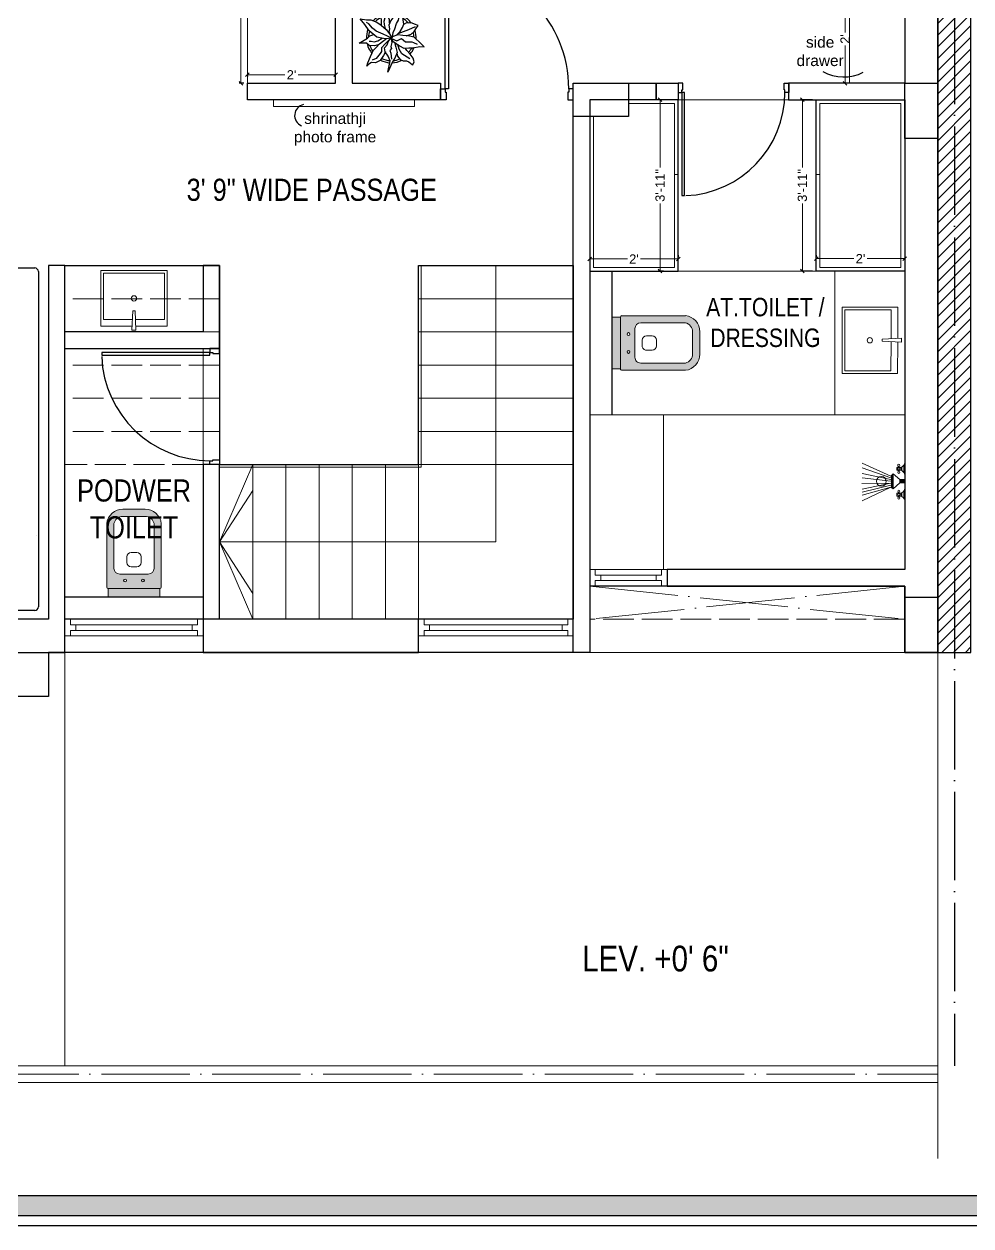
# Model space of a CAD drawing. Header units: millimetres. Extents: x 56222 to 3066687, y -650199 to -121287.
# Drawn here: x 154655.4 to 154912.5, y -179286.2 to -178960 of the extents above; entities that cross this region are included whole.
import ezdxf

# ---------------------------------------------------------------- set-up
doc = ezdxf.new("R2010")
doc.units = ezdxf.units.MM
doc.header["$MEASUREMENT"] = 0
doc.header["$PDMODE"] = 35
doc.linetypes.add('ACAD_ISO02W100', pattern=[15, 12, -3])
doc.linetypes.add('ACAD_ISO04W100', pattern=[30, 24, -3, 0, -3])
doc.layers.get('Defpoints').update_dxf_attribs({"color": 220})
for name, color, linetype in [('AR DOOR', 40, 'Continuous'), ('AR ELE-5', 134, 'Continuous'), ('GROUND FLOOR  ( Text )', 251, 'Continuous')]:
    doc.layers.add(name, color=color, linetype=linetype)
for name, color, linetype, lineweight in [('COLUMN', 1, 'Continuous', 30), ('dim05', 1, 'Continuous', 13), ('FUR', 250, 'Continuous', 0), ('FURNITURE', 32, 'Continuous', 9), ('GROUND FLOOR', 7, 'Continuous', 9), ('GROUND FLOOR  ( HATCH )', 251, 'Continuous', 9), ('GROUND FLOOR  ( PLINE )', 251, 'Continuous', 30), ('GROUND FLOOR ( DW_RAIL )', 7, 'Continuous', 9), ('GROUND FLOOR ( STAIR )', 251, 'Continuous', 9), ('Labelling', 1, 'Continuous', 25), ('NAME PLATE', 7, 'Continuous', 25), ('UTILITY', 48, 'Continuous', 9), ('wall', 7, 'Continuous', 30), ('X_PLOT', 1, 'Continuous', 9)]:
    doc.layers.add(name, color=color, linetype=linetype, lineweight=lineweight)
doc.layers.add('XX~SLAB ( PLINE )', color=251, linetype='Continuous', plot=False)
doc.styles.add('Arial', font='arial.ttf')
doc.styles.add("Cn_BT_0'-0", font='swissc.ttf')
doc.styles.get("Standard").update_dxf_attribs({"font": 'arial.ttf', "height": 6})
doc.styles.add('style4', font='ARIALN.TTF')
doc.dimstyles.new('ISO-25', dxfattribs={"dimtxt": 2.5, "dimasz": 1, "dimexe": 0.5, "dimexo": 1, "dimtad": 0, "dimdec": 1, "dimlunit": 4, "dimtxsty": 'Standard', "dimblk": 'OBLIQUE', "dimcen": 2.5, "dimclrd": 1, "dimclre": 1, "dimclrt": 5, "dimadec": 0, "dimazin": 0, "dimtfac": 1, "dimtdec": 1, "dimtmove": 0, "dimatfit": 3, "dimfxl": 1, "dimlwd": -1, "dimarcsym": 0})

# ---------------------------------------------------------------- blocks, each defined once
blk = doc.blocks.new('LAYOUT FILE')
at = {"layer": 'NAME PLATE', "true_color": 0xd39e00}
h = blk.add_hatch(color=42, dxfattribs=at)
h.paths.add_polyline_path([(3346889.83, -513806.18), (3346889.83, -514260.7), (3347535.56, -514260.7), (3347535.56, -513806.18)])
h.paths.add_polyline_path([(3346894.36, -513810.71), (3347531.03, -513810.71), (3347531.03, -514256.17), (3346894.36, -514256.17)], flags=16)
at = {"layer": 'NAME PLATE', "color": 42, "true_color": 0xd39e00}
for points in [[(3346887.56, -513803.91), (3347537.83, -513803.91), (3347537.83, -514262.96), (3346887.56, -514262.96)], [(3346889.83, -513806.18), (3347535.56, -513806.18), (3347535.56, -514260.7), (3346889.83, -514260.7)], [(3346894.36, -513810.71), (3347531.03, -513810.71), (3347531.03, -514256.17), (3346894.36, -514256.17)]]:
    blk.add_lwpolyline(points, close=True, dxfattribs=at)
blk = doc.blocks.new('A$C3EC62B37')
at = {"layer": 'FURNITURE', "lineweight": 30, "ltscale": 0.25, "true_color": 0xffffff}
h = blk.add_hatch(color=7, dxfattribs=at)
h.dxf.hatch_style = 1
h.paths.add_polyline_path([(-12.22, 0), (-12.22, 2.35), (-26.26, 2.35), (-26.26, 0)])
h.paths.add_polyline_path([(-26.26, 2.35), (-12.22, 2.35, 0.414214), (-11.83, 2.74), (-11.83, 19.96, 0.388639), (-16.24, 23.87), (-22.38, 23.87, 0.379499), (-26.65, 19.96), (-26.65, 2.74, 0.414214)])
h.paths.add_polyline_path([(-15.35, 6.26), (-23.13, 6.26, -0.414214), (-24.7, 7.83), (-24.7, 19.96, -0.349567), (-22.37, 21.91), (-16.24, 21.91, -0.364948), (-13.78, 19.96), (-13.78, 7.83, -0.414214)], flags=16)
h.paths.add_polyline_path([(-18.46, 8.22), (-20.02, 8.22, -0.414214), (-21.2, 9.39), (-21.2, 10.96, -0.414214), (-20.02, 12.13), (-18.46, 12.13, -0.414214), (-17.28, 10.96), (-17.28, 9.39, -0.414214)], flags=0)
h.paths.add_polyline_path([(-22.06, 4.53, -1), (-21.27, 4.53, -1)], flags=16)
at = {"layer": 'FURNITURE', "color": 0, "linetype": 'ByBlock', "lineweight": -2}
for p, q in [((-22.24, 23.87), (-16.24, 23.87)), ((-26.65, 2.74), (-26.65, 19.96)), ((-24.7, 7.83), (-24.7, 19.96)), ((-22.24, 21.91), (-16.24, 21.91)), ((-13.78, 7.83), (-13.78, 19.96)), ((-11.83, 2.74), (-11.83, 19.96)), ((-21.2, 9.39), (-21.2, 10.96)), ((-20.02, 12.13), (-18.46, 12.13)), ((-17.28, 9.39), (-17.28, 10.96)), ((-20.02, 8.22), (-18.46, 8.22)), ((-23.13, 6.26), (-15.35, 6.26)), ((-26.26, 2.35), (-12.22, 2.35)), ((-26.26, 2.35), (-26.26, 0)), ((-26.26, 0), (-12.22, 0)), ((-26.26, 0), (-12.22, 0)), ((-12.22, 2.35), (-12.22, 0))]:
    blk.add_line(p, q, dxfattribs=at)
for centre in [(-21.66, 4.53), (-16.81, 4.53)]:
    blk.add_circle(centre, 0.391, dxfattribs=at)
for centre, radius, start, end in [((-22.31, 19.5), 4.37, 89.0873, 174.0395), ((-16.17, 19.5), 4.37, 5.9605, 90.9127), ((-22.31, 19.48), 2.44, 88.437, 168.6348), ((-16.17, 19.48), 2.44, 11.3652, 91.563), ((-20.02, 10.96), 1.17, 90, 180), ((-18.46, 10.96), 1.17, 0, 90), ((-23.13, 7.83), 1.57, 180, 270), ((-20.02, 9.39), 1.17, 180, 270), ((-18.46, 9.39), 1.17, 270, 0), ((-15.35, 7.83), 1.57, 270, 0), ((-26.26, 2.74), 0.391, 180, 270), ((-12.22, 2.74), 0.391, 270, 0)]:
    blk.add_arc(centre, radius, start, end, dxfattribs=at)
blk = doc.blocks.new('A$C07311617')
at = {"layer": 'UTILITY'}
h = blk.add_hatch(color=7, dxfattribs=at)
h.paths.add_polyline_path([(-3.13, 2.02), (-3.13, 0), (-3.74, 0), (-3.74, 0.46), (-3.74, 1.42)])
h.paths.add_polyline_path([(-3.13, 0), (-3.13, -0.46), (-3.13, -2.02), (-3.74, -1.59), (-3.74, -0.46), (-3.74, 0)])
h = blk.add_hatch(color=7, dxfattribs=at)
h.paths.add_polyline_path([(0, 0.46), (0, 0), (-1.35, 0), (-1.35, 0.46)])
h.paths.add_polyline_path([(0, 0), (0, -0.46), (-1.35, -0.46), (-1.35, 0)])
at = {"layer": 'UTILITY', "color": 7}
for p, q in [((-3.74, 1.42), (-11.52, 4.9)), ((-3.74, 0.94), (-11.52, 3.66)), ((-1.74, 3.79), (-1.74, 4.05)), ((-1.47, 3.79), (-1.47, 4.05)), ((-0.8, 3.9), (-0.8, 2.88)), ((-0.27, 2.44), (-0.27, 4.33)), ((-3.74, 0.46), (-11.52, 2.15)), ((-3.74, 0), (-11.52, 0.93)), ((-3.13, 2.02), (-3.74, 1.42)), ((-3.13, -0.46), (-3.13, 2.02)), ((-1.35, 0.46), (-3.13, 2.02)), ((-3.13, 0.46), (-3.13, 1.42)), ((-1.74, 2.99), (-1.74, 2.72)), ((-1.47, 2.99), (-1.47, 2.72)), ((-1.35, -0.46), (-1.35, 0.46)), ((-1.35, 0.46), (0, 0.46)), ((0, -0.46), (0, 0.46)), ((-3.74, -0.46), (-11.62, -0.61)), ((-3.74, -0.46), (-11.57, -2.09)), ((-3.74, -1.03), (-11.52, -2.96)), ((-3.74, -1.59), (-11.52, -5.3)), ((-3.74, -1.59), (-11.52, -3.73)), ((-3.74, -1.59), (-3.13, -2.02)), ((-3.13, -0.46), (-3.13, -2.02)), ((-1.35, -0.46), (-3.13, -2.02)), ((-1.74, -3.22), (-1.74, -2.95)), ((-1.47, -3.22), (-1.47, -2.95)), ((-1.35, -0.46), (0, -0.46)), ((-0.8, -4.13), (-0.8, -3.11)), ((-0.27, -2.68), (-0.27, -4.56)), ((-1.74, -4.02), (-1.74, -4.29)), ((-1.47, -4.02), (-1.47, -4.29))]:
    blk.add_line(p, q, dxfattribs=at)
for points in [[(-1.07, 2.99), (-2.14, 2.99), (-2.14, 3.79), (-1.07, 3.79)], [(-1.07, -3.22), (-2.14, -3.22), (-2.14, -4.02), (-1.07, -4.02)]]:
    blk.add_lwpolyline(points, close=True, dxfattribs=at)
for points in [[(-1.35, 0.46), (-3.13, 2.02)], [(-3.13, -2.02), (-1.35, -0.46)]]:
    blk.add_lwpolyline(points, dxfattribs=at)
for centre, radius in [((-1.6, 4.32), 0.298), ((-1.6, 3.39), 0.298), ((-6.31, 0), 1.33), ((-1.6, 2.45), 0.298), ((-1.6, -2.69), 0.298), ((-1.6, -3.62), 0.298), ((-1.6, -4.55), 0.298)]:
    blk.add_circle(centre, radius, dxfattribs=at)
for centre, start, end in [((-1.47, 5.26), 285.2551, 344.7449), ((-1.47, 1.52), 15.2551, 74.7449), ((-1.47, -1.75), 285.2551, 344.7449), ((-1.47, -5.49), 15.2551, 74.7449)]:
    blk.add_arc(centre, 1.52, start, end, dxfattribs=at)
blk = doc.blocks.new('*U257')
for points in [[(0, 0), (0, 1120), (30, 1120), (30, 0)], [(-40, 0), (0, 0), (0, -30), (10, -30), (10, -100), (-40, -100)], [(1160, 0), (1120, 0), (1120, -30), (1110, -30), (1110, -100), (1160, -100)]]:
    blk.add_lwpolyline(points, close=True)
at = {"layer": 'AR ELE-5', "linetype": 'ByBlock', "ltscale": 15}
blk.add_arc((-2, -1), 1122, 0.0347, 87.627, dxfattribs=at)
blk = doc.blocks.new('*U262')
for points in [[(-40, 0), (0, 0), (0, 30), (10, 30), (10, 100), (-40, 100)], [(0, 0), (0, -1120), (30, -1120), (30, 0)], [(1160, 0), (1120, 0), (1120, 30), (1110, 30), (1110, 100), (1160, 100)]]:
    blk.add_lwpolyline(points, close=True)
at = {"layer": 'AR ELE-5', "linetype": 'ByBlock', "ltscale": 15}
blk.add_arc((-2, 1), 1122, 272.373, 359.9653, dxfattribs=at)
blk = doc.blocks.new('_Oblique')
at = {"layer": 'wall', "color": 0, "lineweight": -2}
blk.add_line((-0.5, -0.5), (0.5, 0.5), dxfattribs=at)
blk = doc.blocks.new('*D273')
at = {"layer": 'Defpoints', "color": 0, "transparency": 16777216}
for p in [(154879.5, -178952.03), (154878.32, -178976.03), (154879.5, -178976.03)]:
    blk.add_point(p, dxfattribs=at)
at = {"layer": 'dim05', "color": 1, "linetype": 'Continuous', "lineweight": -2, "transparency": 16777216}
for p, q in [((154878.5, -178952.03), (154877.82, -178952.03)), ((154878.5, -178976.03), (154877.82, -178976.03))]:
    blk.add_line(p, q, dxfattribs=at)
at = {"layer": 'dim05', "color": 1, "linetype": 'Continuous', "transparency": 16777216}
for p, q in [((154878.32, -178952.03), (154878.32, -178962.23)), ((154878.32, -178976.03), (154878.32, -178965.83))]:
    blk.add_line(p, q, dxfattribs=at)
at = {"layer": 'dim05', "color": 1, "transparency": 16777216}
for p, rotation in [((154878.32, -178952.03), 90), ((154878.32, -178976.03), 270)]:
    blk.add_blockref('_Oblique', p, dxfattribs=dict(at, rotation=rotation))
at = {"layer": 'dim05', "color": 5, "lineweight": 25, "transparency": 16777216, "insert": (154878.32, -178964.03), "char_height": 2.5, "attachment_point": 5, "rotation": 90, "style": 'Arial'}
blk.add_mtext("2'", dxfattribs=at)
blk = doc.blocks.new('*U255')
for points in [[(0, 0), (0, 1120), (-30, 1120), (-30, 0)], [(40, 0), (0, 0), (0, -30), (-10, -30), (-10, -100), (40, -100)], [(-1160, 0), (-1120, 0), (-1120, -30), (-1110, -30), (-1110, -100), (-1160, -100)]]:
    blk.add_lwpolyline(points, close=True)
at = {"layer": 'AR ELE-5', "linetype": 'ByBlock', "ltscale": 15}
blk.add_arc((2, -1), 1122, 92.373, 179.9653, dxfattribs=at)
blk = doc.blocks.new('*D279')
at = {"layer": 'Defpoints', "color": 0, "transparency": 16777216}
for p in [(154714.28, -178871.03), (154716.03, -178871.03), (154716.03, -178976.03)]:
    blk.add_point(p, dxfattribs=at)
at = {"layer": 'dim05', "color": 1, "linetype": 'Continuous', "lineweight": -2, "transparency": 16777216}
for p, q in [((154715.03, -178871.03), (154713.78, -178871.03)), ((154715.03, -178976.03), (154713.78, -178976.03))]:
    blk.add_line(p, q, dxfattribs=at)
at = {"layer": 'dim05', "color": 1, "linetype": 'Continuous', "transparency": 16777216}
for p, q in [((154714.28, -178871.03), (154714.28, -178919.58)), ((154714.28, -178976.03), (154714.28, -178927.48))]:
    blk.add_line(p, q, dxfattribs=at)
at = {"layer": 'dim05', "color": 1, "transparency": 16777216}
for p, rotation in [((154714.28, -178871.03), 90), ((154714.28, -178976.03), 270)]:
    blk.add_blockref('_Oblique', p, dxfattribs=dict(at, rotation=rotation))
at = {"layer": 'dim05', "color": 5, "lineweight": 25, "transparency": 16777216, "insert": (154714.28, -178923.53), "char_height": 2.5, "attachment_point": 5, "rotation": 90, "style": 'Arial'}
blk.add_mtext('8\'-9"', dxfattribs=at)
blk = doc.blocks.new('*D284')
at = {"layer": 'Defpoints', "color": 0, "transparency": 16777216}
for p in [(154716.03, -178973.03), (154740, -178973.65), (154740, -178973.74)]:
    blk.add_point(p, dxfattribs=at)
at = {"layer": 'dim05', "color": 1, "linetype": 'Continuous', "transparency": 16777216}
for p, q in [((154716.03, -178973.74), (154726.22, -178973.74)), ((154740, -178973.74), (154729.81, -178973.74))]:
    blk.add_line(p, q, dxfattribs=at)
at = {"layer": 'dim05', "color": 1, "linetype": 'Continuous', "lineweight": -2, "transparency": 16777216}
for p, q in [((154716.03, -178974.03), (154716.03, -178974.24)), ((154740, -178974.65), (154740, -178974.24))]:
    blk.add_line(p, q, dxfattribs=at)
at = {"layer": 'dim05', "color": 1, "transparency": 16777216, "rotation": 180}
blk.add_blockref('_Oblique', (154716.03, -178973.74), dxfattribs=at)
at = {"layer": 'dim05', "color": 1, "transparency": 16777216}
blk.add_blockref('_Oblique', (154740, -178973.74), dxfattribs=at)
at = {"layer": 'dim05', "color": 5, "lineweight": 25, "transparency": 16777216, "insert": (154728.01, -178973.74), "char_height": 2.5, "attachment_point": 5, "style": 'Arial'}
blk.add_mtext("2'", dxfattribs=at)
blk = doc.blocks.new('*D285')
at = {"layer": 'Defpoints', "color": 0, "transparency": 16777216}
for p in [(154870.5, -178980.53), (154866.73, -179027.03), (154870.5, -179027.03)]:
    blk.add_point(p, dxfattribs=at)
at = {"layer": 'dim05', "color": 1, "linetype": 'Continuous', "lineweight": -2, "transparency": 16777216}
for p, q in [((154869.5, -178980.53), (154866.23, -178980.53)), ((154869.5, -179027.03), (154866.23, -179027.03))]:
    blk.add_line(p, q, dxfattribs=at)
at = {"layer": 'dim05', "color": 1, "linetype": 'Continuous', "transparency": 16777216}
for p, q in [((154866.73, -178980.53), (154866.73, -178998.87)), ((154866.73, -179027.03), (154866.73, -179008.7))]:
    blk.add_line(p, q, dxfattribs=at)
at = {"layer": 'dim05', "color": 1, "transparency": 16777216}
for p, rotation in [((154866.73, -178980.53), 90), ((154866.73, -179027.03), 270)]:
    blk.add_blockref('_Oblique', p, dxfattribs=dict(at, rotation=rotation))
at = {"layer": 'dim05', "color": 5, "lineweight": 25, "transparency": 16777216, "insert": (154866.73, -179003.78), "char_height": 2.5, "attachment_point": 5, "rotation": 90, "style": 'Arial'}
blk.add_mtext('3\'-11"', dxfattribs=at)
blk = doc.blocks.new('*D286')
at = {"layer": 'Defpoints', "color": 0, "transparency": 16777216}
for p in [(154830, -178980.53), (154828.1, -179027.03), (154830, -179027.03)]:
    blk.add_point(p, dxfattribs=at)
at = {"layer": 'dim05', "color": 1, "linetype": 'Continuous', "lineweight": -2, "transparency": 16777216}
for p, q in [((154829, -178980.53), (154827.6, -178980.53)), ((154829, -179027.03), (154827.6, -179027.03))]:
    blk.add_line(p, q, dxfattribs=at)
at = {"layer": 'dim05', "color": 1, "linetype": 'Continuous', "transparency": 16777216}
for p, q in [((154828.1, -178980.53), (154828.1, -178998.87)), ((154828.1, -179027.03), (154828.1, -179008.7))]:
    blk.add_line(p, q, dxfattribs=at)
at = {"layer": 'dim05', "color": 1, "transparency": 16777216}
for p, rotation in [((154828.1, -178980.53), 90), ((154828.1, -179027.03), 270)]:
    blk.add_blockref('_Oblique', p, dxfattribs=dict(at, rotation=rotation))
at = {"layer": 'dim05', "color": 5, "lineweight": 25, "transparency": 16777216, "insert": (154828.1, -179003.78), "char_height": 2.5, "attachment_point": 5, "rotation": 90, "style": 'Arial'}
blk.add_mtext('3\'-11"', dxfattribs=at)
blk = doc.blocks.new('*D287')
at = {"layer": 'Defpoints', "color": 0, "transparency": 16777216}
for p in [(154809, -179023.73), (154833, -179023.73), (154833, -179023.73)]:
    blk.add_point(p, dxfattribs=at)
at = {"layer": 'dim05', "color": 1, "linetype": 'Continuous', "lineweight": -2, "transparency": 16777216}
for p, q in [((154809, -179022.73), (154809, -179023.23)), ((154833, -179022.73), (154833, -179023.23))]:
    blk.add_line(p, q, dxfattribs=at)
at = {"layer": 'dim05', "color": 1, "linetype": 'Continuous', "transparency": 16777216}
for p, q in [((154809, -179023.73), (154819.2, -179023.73)), ((154833, -179023.73), (154822.79, -179023.73))]:
    blk.add_line(p, q, dxfattribs=at)
at = {"layer": 'dim05', "color": 1, "transparency": 16777216, "rotation": 180}
blk.add_blockref('_Oblique', (154809, -179023.73), dxfattribs=at)
at = {"layer": 'dim05', "color": 1, "transparency": 16777216}
blk.add_blockref('_Oblique', (154833, -179023.73), dxfattribs=at)
at = {"layer": 'dim05', "color": 5, "lineweight": 25, "transparency": 16777216, "insert": (154821, -179023.73), "char_height": 2.5, "attachment_point": 5, "style": 'Arial'}
blk.add_mtext("2'", dxfattribs=at)
blk = doc.blocks.new('*D288')
at = {"layer": 'Defpoints', "color": 0, "transparency": 16777216}
for p in [(154870.5, -179023.73), (154894.5, -179023.65), (154894.5, -179023.73)]:
    blk.add_point(p, dxfattribs=at)
at = {"layer": 'dim05', "color": 1, "linetype": 'Continuous', "lineweight": -2, "transparency": 16777216}
for p, q in [((154870.5, -179022.73), (154870.5, -179023.15)), ((154894.5, -179022.73), (154894.5, -179023.15))]:
    blk.add_line(p, q, dxfattribs=at)
at = {"layer": 'dim05', "color": 1, "linetype": 'Continuous', "transparency": 16777216}
for p, q in [((154870.5, -179023.65), (154880.7, -179023.65)), ((154894.5, -179023.65), (154884.29, -179023.65))]:
    blk.add_line(p, q, dxfattribs=at)
at = {"layer": 'dim05', "color": 1, "transparency": 16777216, "rotation": 180}
blk.add_blockref('_Oblique', (154870.5, -179023.65), dxfattribs=at)
at = {"layer": 'dim05', "color": 1, "transparency": 16777216}
blk.add_blockref('_Oblique', (154894.5, -179023.65), dxfattribs=at)
at = {"layer": 'dim05', "color": 5, "lineweight": 25, "transparency": 16777216, "insert": (154882.5, -179023.65), "char_height": 2.5, "attachment_point": 5, "style": 'Arial'}
blk.add_mtext("2'", dxfattribs=at)
blk = doc.blocks.new('ARPLS010')
at = {"linetype": 'ByBlock'}
for p, q in [((-0.248, 0.54), (-0.278, 0.467)), ((-0.182, 0.493), (-0.248, 0.54)), ((-0.222, 0.484), (-0.164, 0.347)), ((-0.125, 0.459), (-0.182, 0.493)), ((0.121, 0.605), (-0.013, 0.459)), ((0.091, 0.447), (0.125, 0.522)), ((0.179, 0.666), (0.121, 0.605)), ((0.174, 0.573), (0.179, 0.666)), ((0.2, 0.432), (0.174, 0.573)), ((-0.278, 0.254), (-0.362, 0.24)), ((-0.295, 0.42), (-0.302, 0.309)), ((-0.302, 0.309), (-0.276, 0.258)), ((-0.278, 0.467), (-0.295, 0.42)), ((-0.21, 0.227), (-0.278, 0.254)), ((-0.164, 0.347), (-0.139, 0.295)), ((-0.139, 0.295), (-0.08, 0.131)), ((-0.072, 0.404), (-0.125, 0.459)), ((-0.038, 0.302), (-0.072, 0.404)), ((-0.044, 0.336), (-0.049, 0.232)), ((-0.013, 0.459), (-0.044, 0.336)), ((0.015, 0.209), (0.08, 0.288)), ((0.077, 0.412), (0.091, 0.447)), ((0.082, 0.358), (0.077, 0.412)), ((0.08, 0.288), (0.082, 0.358)), ((0.16, 0.165), (0.204, 0.254)), ((0.203, 0.352), (0.2, 0.432)), ((0.204, 0.254), (0.203, 0.352)), ((0.252, 0.313), (0.216, 0.287)), ((0.33, 0.38), (0.252, 0.313)), ((0.356, 0.269), (0.318, 0.213)), ((0.409, 0.44), (0.33, 0.38)), ((0.425, 0.373), (0.356, 0.269)), ((0.484, 0.459), (0.409, 0.44)), ((0.459, 0.303), (0.485, 0.354)), ((0.459, 0.236), (0.459, 0.303)), ((0.542, 0.434), (0.484, 0.459)), ((0.485, 0.354), (0.533, 0.42)), ((0.533, 0.42), (0.542, 0.434)), ((-0.469, 0.226), (-0.643, 0.216)), ((-0.643, 0.216), (-0.485, 0.134)), ((-0.359, 0.148), (-0.49, 0.172)), ((-0.485, 0.134), (-0.433, 0.051)), ((-0.362, 0.24), (-0.469, 0.226)), ((-0.433, 0.051), (-0.349, -0.011)), ((-0.287, 0.106), (-0.359, 0.148)), ((-0.18, 0.073), (-0.287, 0.106)), ((-0.132, 0.18), (-0.21, 0.227)), ((-0.111, 0.036), (-0.18, 0.073)), ((-0.063, 0.111), (-0.132, 0.18)), ((-0.013, 0.022), (-0.111, 0.036)), ((-0.084, -0.034), (0.007, 0.018)), ((0.003, 0.011), (-0.076, -0.16)), ((-0.049, 0.232), (-0.065, 0.135)), ((-0.065, 0.135), (-0.024, 0.018)), ((-0.024, 0.018), (0.009, 0.005)), ((0.006, -0.002), (0.068, 0.032)), ((0.007, 0.018), (0.02, -0.121)), ((0.009, 0.005), (0.056, 0.114)), ((0.056, 0.114), (0.015, 0.209)), ((0.017, -0.002), (0.091, 0.009)), ((0.068, 0.032), (0.16, 0.165)), ((0.088, 0.065), (0.187, 0.091)), ((0.091, 0.009), (0.173, -0.011)), ((0.227, 0.157), (0.132, 0.131)), ((0.173, -0.011), (0.212, 0.004)), ((0.187, 0.091), (0.297, 0.116)), ((0.212, 0.004), (0.252, -0.03)), ((0.318, 0.213), (0.227, 0.157)), ((0.297, 0.116), (0.408, 0.071)), ((0.309, 0.109), (0.368, 0.128)), ((0.309, -0.01), (0.43, 0.006)), ((0.368, 0.128), (0.432, 0.176)), ((0.408, 0.071), (0.482, 0.024)), ((0.432, 0.176), (0.459, 0.236)), ((0.482, 0.024), (0.689, -0.072)), ((-0.464, -0.073), (-0.558, -0.152)), ((-0.558, -0.152), (-0.517, -0.172)), ((-0.517, -0.172), (-0.447, -0.216)), ((-0.366, -0.036), (-0.464, -0.073)), ((-0.447, -0.216), (-0.363, -0.202)), ((-0.336, -0.142), (-0.413, -0.121)), ((-0.306, -0.033), (-0.366, -0.036)), ((-0.363, -0.202), (-0.263, -0.2)), ((-0.349, -0.011), (-0.256, -0.05)), ((-0.269, -0.135), (-0.336, -0.142)), ((-0.318, -0.29), (-0.259, -0.2)), ((-0.193, -0.113), (-0.269, -0.135)), ((-0.259, -0.2), (-0.168, -0.1)), ((-0.256, -0.05), (-0.185, -0.038)), ((-0.185, -0.038), (-0.114, -0.046)), ((-0.168, -0.1), (-0.084, -0.034)), ((-0.076, -0.16), (-0.138, -0.304)), ((-0.114, -0.046), (-0.093, -0.036)), ((0.02, -0.121), (-0.017, -0.291)), ((0.059, -0.27), (0.005, -0.185)), ((0.01, -0.014), (0.017, -0.002)), ((0.078, -0.064), (0.01, -0.014)), ((0.016, -0.023), (0.116, -0.122)), ((0.07, -0.179), (0.018, -0.1)), ((0.121, -0.239), (0.07, -0.179)), ((0.138, -0.083), (0.078, -0.064)), ((0.116, -0.122), (0.201, -0.195)), ((0.184, -0.299), (0.121, -0.239)), ((0.197, -0.135), (0.138, -0.083)), ((0.283, -0.123), (0.197, -0.135)), ((0.201, -0.195), (0.272, -0.198)), ((0.252, -0.03), (0.309, -0.01)), ((0.272, -0.198), (0.311, -0.225)), ((0.277, -0.114), (0.357, -0.156)), ((0.37, -0.064), (0.283, -0.123)), ((0.311, -0.225), (0.415, -0.304)), ((0.357, -0.156), (0.455, -0.226)), ((0.462, -0.021), (0.37, -0.064)), ((0.455, -0.226), (0.503, -0.317)), ((0.689, -0.072), (0.462, -0.021)), ((-0.368, -0.496), (-0.363, -0.408)), ((-0.363, -0.408), (-0.318, -0.29)), ((-0.287, -0.45), (-0.314, -0.498)), ((-0.199, -0.38), (-0.287, -0.45)), ((-0.141, -0.446), (-0.269, -0.533)), ((-0.138, -0.304), (-0.199, -0.38)), ((-0.017, -0.291), (-0.141, -0.446)), ((-0.042, -0.432), (-0.071, -0.352)), ((0.002, -0.48), (-0.042, -0.432)), ((0.104, -0.646), (0.002, -0.48)), ((0.08, -0.342), (0.059, -0.27)), ((0.064, -0.446), (0.066, -0.407)), ((0.066, -0.407), (0.08, -0.342)), ((0.15, -0.445), (0.106, -0.5)), ((0.141, -0.261), (0.16, -0.336)), ((0.16, -0.336), (0.15, -0.445)), ((0.252, -0.362), (0.184, -0.299)), ((0.376, -0.416), (0.252, -0.362)), ((0.502, -0.472), (0.376, -0.416)), ((0.415, -0.304), (0.447, -0.388)), ((0.503, -0.317), (0.494, -0.398)), ((0.494, -0.398), (0.528, -0.452)), ((0.567, -0.494), (0.502, -0.472)), ((0.528, -0.452), (0.567, -0.494)), ((-0.382, -0.625), (-0.368, -0.496)), ((-0.269, -0.533), (-0.382, -0.625)), ((0.106, -0.5), (0.104, -0.646))]:
    blk.add_line(p, q, dxfattribs=at)
for radius, start, end in [(0.5, 87.2367, 107.9154), (0.5, 126.2799, 152.7042), (0.458, 130.7647, 148.9789), (0.458, 91.6596, 104.0784), (0.5, 49.0791, 67.0324), (0.458, 49.8461, 63.9764), (0.5, 164.9216, 191.0302), (0.458, 169.9629, 188.6517), (0.458, 5.0517, 21.9108), (0.5, 1.3782, 25.7565), (0.5, 205.1623, 226.3204), (0.458, 207.232, 224.0819), (0.458, 334.5625, 357.1532), (0.5, 333.6991, 357.5577), (0.5, 249.553, 272.4234), (0.458, 252.8522, 267.711), (0.5, 283.5324, 308.8712), (0.458, 289.266, 306.1107)]:
    blk.add_arc((0, 0), radius, start, end, dxfattribs=at)

msp = doc.modelspace()

# ---------------------------------------------------------------- hatches: boundary and pattern name
at = {"layer": 'GROUND FLOOR  ( HATCH )'}
h = msp.add_hatch(dxfattribs=at)
h.set_pattern_fill('ANSI31', color=6, scale=18, style=0)
h.set_pattern_definition([(45, (38371.812, -16511.3588), (-1.590990258, 1.590990258), [])])
h.paths.add_polyline_path([(154912.4979, -178787.0332), (154903.4979, -178787.0332), (154903.4979, -179130.5332), (154912.4979, -179130.5332)])

# ---------------------------------------------------------------- linework, layer by layer
at = {"layer": 'COLUMN'}
for points in [[(154819.4979, -178976.0332), (154819.4979, -178985.0332), (154804.4979, -178985.0332), (154804.4979, -178976.0332)], [(154894.4979, -178976.0332), (154903.4979, -178976.0332), (154903.4979, -178991.0332), (154894.4979, -178991.0332)], [(154894.4979, -179115.5332), (154903.4979, -179115.5332), (154903.4979, -179130.5332), (154894.4979, -179130.5332)]]:
    msp.add_lwpolyline(points, close=True, dxfattribs=at)
at = {"layer": 'FUR'}
msp.add_line((154658.8667, -179098.8445), (154658.8667, -179098.8445), dxfattribs=at)
at = {"layer": 'FURNITURE'}
for p, q in [((154831.9979, -179000.7832), (154832.9979, -179000.7832)), ((154871.4979, -179000.7832), (154870.4979, -179000.7832)), ((154875.4979, -179066.0332), (154875.4979, -179027.0332))]:
    msp.add_line(p, q, dxfattribs=at)
at = {"layer": 'FURNITURE', "lineweight": 30}
for p, q in [((154637.282, -179026.1707), (154658.282, -179026.1707)), ((154659.282, -179027.1707), (154659.282, -179118.1707)), ((154658.282, -179119.1707), (154565.282, -179119.1707))]:
    msp.add_line(p, q, dxfattribs=at)
at = {"layer": 'FURNITURE'}
for points in [[(154716.027, -178847.0332), (154716.027, -178847.0332), (154739.9979, -178847.0332), (154739.9979, -178976.0332), (154716.027, -178976.0332), (154716.027, -178871.0332)], [(154809.9979, -178985.0332), (154809.9979, -179026.0332), (154831.9979, -179026.0332), (154831.9979, -178981.5332), (154819.4979, -178981.5332)], [(154684.7507, -179041.9928), (154676.2396, -179041.9783), (154676.2484, -179026.8844), (154694.2484, -179026.905), (154694.2396, -179041.999), (154685.7272, -179041.9935)], [(154684.8383, -179040.1924), (154676.961, -179040.1784), (154676.9681, -179027.605), (154693.5278, -179027.6247), (154693.5207, -179040.1981), (154685.642, -179040.193)], [(154892.596, -179046.2809), (154892.5816, -179054.7919), (154877.4876, -179054.7832), (154877.5082, -179036.7832), (154892.6022, -179036.7919), (154892.5967, -179045.3043)], [(154890.7957, -179046.1932), (154890.7816, -179054.0706), (154878.2083, -179054.0635), (154878.2279, -179037.5038), (154890.8013, -179037.5109), (154890.7962, -179045.3896)]]:
    msp.add_lwpolyline(points, dxfattribs=at)
for points in [[(154894.4979, -178952.0249), (154879.4979, -178952.0249), (154879.4979, -178976.0332), (154894.4979, -178976.0332)], [(154723.1437, -178980.5766), (154761.3813, -178980.5766), (154761.3813, -178982.3858), (154723.1437, -178982.3858)], [(154893.4979, -178981.5332), (154893.4979, -179026.0332), (154871.4979, -179026.0332), (154871.4979, -178981.5332)], [(154685.5276, -179037.7766), (154684.956, -179037.7762), (154684.6981, -179043.073), (154685.7784, -179043.0737)], [(154888.3798, -179045.504), (154888.3795, -179046.0756), (154893.6762, -179046.3335), (154893.677, -179045.2532)], [(154808.9979, -179066.0332), (154828.9979, -179066.0332), (154828.9979, -179108.0332), (154808.9979, -179108.0332)]]:
    msp.add_lwpolyline(points, close=True, dxfattribs=at)
at = {"layer": 'FURNITURE', "lineweight": 30}
for points in [[(154832.9979, -178980.5332), (154808.9979, -178980.5332), (154808.9979, -179027.0332), (154832.9979, -179027.0332)], [(154870.4979, -178980.5332), (154894.4979, -178980.5332), (154894.4979, -179027.0332), (154870.4979, -179027.0332)]]:
    msp.add_lwpolyline(points, close=True, dxfattribs=at)
at = {"layer": 'FURNITURE'}
for centre in [(154685.244, -179034.4314), (154885.0346, -179045.7875)]:
    msp.add_circle(centre, 0.7202, dxfattribs=at)
at = {"layer": 'FURNITURE', "lineweight": 30}
for centre, start, end in [((154658.282, -179027.1707), 0, 90), ((154658.282, -179118.1707), 270, 0)]:
    msp.add_arc(centre, 1, start, end, dxfattribs=at)
at = {"layer": 'GROUND FLOOR'}
for p, q in [((154903.4979, -178746.9843), (154903.4979, -179267.9171)), ((154739.9979, -178847.0332), (154739.9979, -178976.0332)), ((154744.4979, -178847.0332), (154744.4979, -178976.0332)), ((154894.4979, -178847.0332), (154894.4979, -178976.0332)), ((154739.9979, -178976.0332), (154739.9979, -178976.0332)), ((154744.4979, -178976.0332), (154768.4979, -178976.0332)), ((154768.4979, -178976.0332), (154768.4979, -178980.5332)), ((154804.4979, -178976.0332), (154804.4979, -179130.5332)), ((154832.9979, -178976.0332), (154804.4979, -178976.0332)), ((154832.9979, -178976.0332), (154832.9979, -178980.5332)), ((154894.4979, -178976.0332), (154862.9979, -178976.0332)), ((154862.9979, -178976.0332), (154862.9979, -178980.5332)), ((154768.4979, -178980.5332), (154739.9979, -178980.5332)), ((154808.9979, -178980.5332), (154808.9979, -179130.5332)), ((154894.4979, -178980.5332), (154808.9979, -178980.5332)), ((154894.4979, -178980.5332), (154894.4979, -179108.0332)), ((154703.9979, -179043.5332), (154703.9979, -179025.5332)), ((154708.4979, -179048.0332), (154708.4979, -179025.5332)), ((154808.9979, -179027.0332), (154894.4979, -179027.0332)), ((154703.9979, -179130.5332), (154703.9979, -179048.0332)), ((154808.9979, -179066.0332), (154894.4979, -179066.0332)), ((154708.4979, -179121.5332), (154708.4979, -179079.5332)), ((154808.9979, -179108.0332), (154894.4979, -179108.0332)), ((154829.9979, -179108.0332), (154829.9979, -179112.5332)), ((154808.9979, -179112.5332), (154894.4979, -179112.5332)), ((154894.4979, -179112.5332), (154894.4979, -179130.5332)), ((154661.9979, -179121.5332), (154559.9979, -179121.5332)), ((154804.4979, -179121.5332), (154666.4979, -179121.5332)), ((154762.4979, -179121.5332), (154762.4979, -179130.5332)), ((154903.4979, -179130.5332), (154502.9979, -179130.5332)), ((154666.4979, -179130.5332), (154666.4979, -179242.7832)), ((154407.7479, -179242.7832), (154903.4979, -179242.7832)), ((154403.2479, -179247.2832), (154903.4979, -179247.2832))]:
    msp.add_line(p, q, dxfattribs=at)
at = {"layer": 'GROUND FLOOR', "color": 1, "linetype": 'ACAD_ISO04W100'}
for p, q in [((154907.9979, -178746.9843), (154907.9979, -179130.5332)), ((154808.9979, -179112.5332), (154894.4979, -179121.5332)), ((154894.4979, -179112.5332), (154808.9979, -179121.5332))]:
    msp.add_line(p, q, dxfattribs=at)
at = {"layer": 'GROUND FLOOR', "color": 5}
msp.add_line((154708.4979, -179048.0332), (154666.4979, -179048.0332), dxfattribs=at)
at = {"layer": 'GROUND FLOOR', "linetype": 'ACAD_ISO02W100', "ltscale": 0.7}
msp.add_line((154894.4979, -179121.5332), (154808.9979, -179121.5332), dxfattribs=at)
at = {"layer": 'GROUND FLOOR', "color": 1, "linetype": 'ACAD_ISO04W100'}
msp.add_lwpolyline([(154903.4979, -178782.5332), (154405.4979, -178782.5332), (154405.4979, -179245.0332), (154903.4979, -179245.0332)], dxfattribs=at)
at = {"layer": 'GROUND FLOOR', "color": 6, "lineweight": 30}
msp.add_lwpolyline([(154912.4979, -178787.0332), (154903.4979, -178787.0332), (154903.4979, -179130.5332), (154912.4979, -179130.5332)], close=True, dxfattribs=at)
at = {"layer": 'GROUND FLOOR', "color": 1, "linetype": 'ACAD_ISO02W100', "ltscale": 0.7}
msp.add_lwpolyline([(154661.9979, -179130.5332), (154661.9979, -179142.5332), (154498.4979, -179142.5332), (154498.4979, -178820.0332), (154903.4979, -178820.0332)], dxfattribs=at)
at = {"layer": 'GROUND FLOOR'}
msp.add_lwpolyline([(154762.4979, -179025.5332), (154762.4979, -179079.5332), (154708.4979, -179079.5332)], dxfattribs=at)
at = {"layer": 'GROUND FLOOR  ( PLINE )'}
msp.add_line((154703.9979, -179115.5332), (154666.4979, -179115.5332), dxfattribs=at)
for points in [[(154739.9979, -178980.5332), (154716.027, -178980.5332), (154716.027, -178976.0332), (154739.9979, -178976.0332), (154739.9979, -178976.0332), (154739.9979, -178847.0332), (154655.9979, -178847.0332), (154655.9979, -178838.0332), (154792.4979, -178838.0332), (154792.4979, -178847.0332), (154744.4979, -178847.0332), (154744.4979, -178976.0332), (154768.4979, -178976.0332), (154768.4979, -178980.5332)], [(154903.4979, -178838.0332), (154858.4979, -178838.0332), (154858.4979, -178847.0332), (154894.4979, -178847.0332), (154894.4979, -178976.0332), (154862.9979, -178976.0332), (154862.9979, -178980.5332), (154894.4979, -178980.5332), (154894.4979, -179108.0332), (154829.9979, -179108.0332), (154829.9979, -179112.5332), (154894.4979, -179112.5332), (154894.4979, -179130.5332), (154903.4979, -179130.5332)], [(154804.4979, -178976.0332), (154826.9979, -178976.0332), (154826.9979, -178980.5332), (154808.9979, -178980.5332), (154808.9979, -179130.5332), (154804.4979, -179130.5332)], [(154666.4979, -179048.0332), (154708.4979, -179048.0332), (154708.4979, -179025.5332), (154703.9979, -179025.5332), (154703.9979, -179043.5332), (154666.4979, -179043.5332), (154666.4979, -179025.5332), (154661.9979, -179025.5332), (154661.9979, -179121.5332), (154634.9979, -179121.5332), (154634.9979, -179130.5332), (154666.4979, -179130.5332)], [(154762.4979, -179121.5332), (154708.4979, -179121.5332), (154708.4979, -179079.5332), (154703.9979, -179079.5332), (154703.9979, -179130.5332), (154762.4979, -179130.5332)]]:
    msp.add_lwpolyline(points, close=True, dxfattribs=at)
at = {"layer": 'GROUND FLOOR  ( PLINE )', "color": 3}
msp.add_lwpolyline([(154826.9979, -178976.0332), (154832.9979, -178976.0332), (154832.9979, -178980.5332), (154826.9979, -178980.5332)], close=True, dxfattribs=at)
at = {"layer": 'GROUND FLOOR  ( PLINE )'}
msp.add_lwpolyline([(154814.9979, -179027.0332), (154814.9979, -179066.0332)], dxfattribs=at)
at = {"layer": 'GROUND FLOOR ( DW_RAIL )'}
for points in [[(154829.9979, -179108.0332), (154828.4979, -179108.0332), (154828.4979, -179109.5332), (154826.9979, -179109.5332), (154826.9979, -179111.0332), (154811.9979, -179111.0332), (154811.9979, -179109.5332), (154810.4979, -179109.5332), (154810.4979, -179108.0332), (154808.9979, -179108.0332), (154808.9979, -179112.5332), (154810.4979, -179112.5332), (154810.4979, -179111.0332), (154811.9979, -179111.0332), (154811.9979, -179109.5332), (154826.9979, -179109.5332), (154826.9979, -179111.0332), (154828.4979, -179111.0332), (154828.4979, -179112.5332), (154829.9979, -179112.5332), (154829.9979, -179108.0332), (154808.9979, -179108.0332), (154808.9979, -179112.5332), (154829.9979, -179112.5332)], [(154703.9979, -179121.5332), (154702.4979, -179121.5332), (154702.4979, -179123.0332), (154700.9979, -179123.0332), (154700.9979, -179124.5332), (154669.4979, -179124.5332), (154669.4979, -179123.0332), (154667.9979, -179123.0332), (154667.9979, -179121.5332), (154666.4979, -179121.5332), (154666.4979, -179126.0332), (154667.9979, -179126.0332), (154667.9979, -179124.5332), (154669.4979, -179124.5332), (154669.4979, -179123.0332), (154700.9979, -179123.0332), (154700.9979, -179124.5332), (154702.4979, -179124.5332), (154702.4979, -179126.0332), (154703.9979, -179126.0332), (154703.9979, -179121.5332), (154666.4979, -179121.5332), (154666.4979, -179126.0332), (154703.9979, -179126.0332)], [(154804.4979, -179121.5332), (154802.9979, -179121.5332), (154802.9979, -179123.0332), (154801.4979, -179123.0332), (154801.4979, -179124.5332), (154765.4979, -179124.5332), (154765.4979, -179123.0332), (154763.9979, -179123.0332), (154763.9979, -179121.5332), (154762.4979, -179121.5332), (154762.4979, -179126.0332), (154763.9979, -179126.0332), (154763.9979, -179124.5332), (154765.4979, -179124.5332), (154765.4979, -179123.0332), (154801.4979, -179123.0332), (154801.4979, -179124.5332), (154802.9979, -179124.5332), (154802.9979, -179126.0332), (154804.4979, -179126.0332), (154804.4979, -179121.5332), (154762.4979, -179121.5332), (154762.4979, -179126.0332), (154804.4979, -179126.0332)]]:
    msp.add_lwpolyline(points, close=True, dxfattribs=at)
at = {"layer": 'GROUND FLOOR ( STAIR )', "color": 5, "linetype": 'ACAD_ISO02W100', "ltscale": 0.7}
for p, q in [((154708.4979, -179025.5332), (154666.4979, -179025.5332)), ((154708.4979, -179034.5332), (154666.4979, -179034.5332)), ((154708.4979, -179043.5332), (154666.4979, -179043.5332)), ((154708.4979, -179048.0332), (154708.4979, -179079.5332)), ((154708.4979, -179052.5332), (154666.4979, -179052.5332)), ((154708.4979, -179061.5332), (154666.4979, -179061.5332)), ((154708.4979, -179070.5332), (154666.4979, -179070.5332)), ((154703.9979, -179079.5332), (154666.4979, -179079.5332))]:
    msp.add_line(p, q, dxfattribs=at)
at = {"layer": 'GROUND FLOOR ( STAIR )'}
for p, q in [((154804.4979, -179025.5332), (154762.4979, -179025.5332)), ((154762.4979, -179025.5332), (154762.4979, -179121.5332)), ((154804.4979, -179034.5332), (154762.4979, -179034.5332)), ((154804.4979, -179043.5332), (154762.4979, -179043.5332)), ((154804.4979, -179052.5332), (154762.4979, -179052.5332)), ((154804.4979, -179061.5332), (154762.4979, -179061.5332)), ((154804.4979, -179070.5332), (154762.4979, -179070.5332)), ((154804.4979, -179079.5332), (154708.4979, -179079.5332)), ((154717.4979, -179079.5332), (154717.4979, -179121.5332)), ((154726.4979, -179079.5332), (154726.4979, -179121.5332)), ((154735.4979, -179079.5332), (154735.4979, -179121.5332)), ((154744.4979, -179079.5332), (154744.4979, -179121.5332)), ((154753.4979, -179079.5332), (154753.4979, -179121.5332))]:
    msp.add_line(p, q, dxfattribs=at)
msp.add_lwpolyline([(154708.4979, -179100.5332), (154717.4979, -179079.5332), (154717.4979, -179086.5332), (154708.4979, -179100.5332), (154717.4979, -179121.5332), (154717.4979, -179114.5332), (154708.4979, -179100.5332), (154783.4979, -179100.5332), (154783.4979, -179025.5332)], dxfattribs=at)
msp.add_lwpolyline([(154708.4979, -179079.5332), (154762.4979, -179079.5332), (154762.4979, -179025.5332), (154763.1979, -179025.5332), (154763.1979, -179080.2332), (154708.4979, -179080.2332)], close=True, dxfattribs=at)
at = {"layer": 'Labelling', "color": 1}
for centre, radius, start, end in [((154877.9405, -178962.4465, 0.0693), 11.8685, 241.367527, 296.672323), ((154731.8892, -178984.8064, 0.0698), 3.0274, 100.968943, 246.754374)]:
    msp.add_arc(centre, radius, start, end, dxfattribs=at)
at = {"layer": 'X_PLOT', "linetype": 'ACAD_ISO04W100', "lineweight": 30}
msp.add_line((154907.9979, -178746.9843), (154907.9979, -179242.7832), dxfattribs=at)
at = {"layer": 'XX~SLAB ( PLINE )'}
for points in [[(154498.4979, -178820.0332), (154903.4979, -178820.0331), (154903.4979, -179130.5332), (154894.4979, -179130.5332), (154894.4979, -179112.5332), (154808.9979, -179112.5332), (154808.9979, -179130.5332), (154661.9979, -179130.5332), (154661.9979, -179142.5332), (154498.4979, -179142.5332)], [(154666.4979, -179025.5332), (154708.4979, -179025.5332), (154708.4979, -179079.5332), (154762.4979, -179079.5332), (154762.4979, -179025.5332), (154804.4979, -179025.5332), (154804.4979, -179121.5332), (154666.4979, -179121.5332)]]:
    msp.add_lwpolyline(points, close=True, dxfattribs=at)

# ---------------------------------------------------------------- block references
at = {"xscale": 13.47973786482115, "yscale": 13.47973786482115, "zscale": 13.47973786482115, "rotation": 270.106449045987}
msp.add_blockref('ARPLS010', (154755.095, -178963.7301), dxfattribs=at)
at = {"layer": 'AR DOOR', "linetype": 'ByBlock', "lineweight": -2, "extrusion": (0, 0, -1)}
for name, p, xscale, yscale, zscale in [('*U257', (-154769.6979, -178977.5332), -0.02999999999997555, 0.02999999999997555, -0.02999999999997555), ('*U262', (-154833.9981, -178978.5322), -0.02500332000264408, 0.02500332000264408, -0.02500332000264408)]:
    msp.add_blockref(name, p, dxfattribs=dict(at, xscale=xscale, yscale=yscale, zscale=zscale))
at = {"layer": 'AR DOOR', "linetype": 'ByBlock', "lineweight": -2, "extrusion": (0, 0, -1), "xscale": -0.02624999999989069, "yscale": 0.02624999999989069, "zscale": -0.02624999999989069, "rotation": 270}
msp.add_blockref('*U255', (-154705.8729, -179049.0832), dxfattribs=at)
at = {"layer": 'FURNITURE', "rotation": 270.0000000028459}
msp.add_blockref('A$C3EC62B37', (154814.9979, -179065.7721), dxfattribs=at)
at = {"layer": 'FURNITURE', "lineweight": 18, "rotation": 0.03312803684924393}
msp.add_blockref('A$C07311617', (154894.4979, -179084.0797), dxfattribs=at)
at = {"layer": 'FURNITURE'}
msp.add_blockref('A$C3EC62B37', (154704.4869, -179115.5332), dxfattribs=at)
at = {"layer": 'NAME PLATE', "lineweight": 0, "xscale": 1.209046105522275, "yscale": 1.209046105522275, "zscale": 1.209046105522275}
msp.add_blockref('LAYOUT FILE', (-3892204.1738, 442481.4308, 0.1256), dxfattribs=at)

# ---------------------------------------------------------------- texts
at = {"layer": 'GROUND FLOOR  ( Text )', "attachment_point": 5, "style": "Cn_BT_0'-0"}
for s, insert, char_height in [('3\' 9" WIDE PASSAGE', (154733.5119, -179004.9956), 6), ('AT.TOILET /\\PDRESSING', (154856.6783, -179040.9903), 5), ('PODWER \\PTOILET', (154685.2515, -179091.6158), 6)]:
    msp.add_mtext(s, dxfattribs=dict(at, insert=insert, char_height=char_height))
at = {"layer": 'GROUND FLOOR  ( Text )', "color": 1, "insert": (154826.8289, -179213.6727), "char_height": 7, "attachment_point": 5, "style": "Cn_BT_0'-0"}
msp.add_mtext('LEV. +0\' 6"', dxfattribs=at)
at = {"layer": 'Labelling', "color": 1, "char_height": 3, "width": 33.454272, "attachment_point": 5, "style": 'style4'}
for s, insert in [('\\A1;{\\fArial|b0|i0|c0|p34;side \\Pdrawer}', (154871.549, -178967.3988, -0.0006)), ('\\A1;{\\fArial|b0|i0|c0|p34;shrinathji\\Pphoto frame}', (154739.8424, -178988.5284))]:
    msp.add_mtext(s, dxfattribs=dict(at, insert=insert))

# ---------------------------------------------------------------- dimensions: what is measured, and where the dimension line sits
at = {"layer": 'dim05', "color": 27, "lineweight": 25, "true_color": 0x7d5120}
for base, p1, p2, override, picture, middle in [((154714.2766, -178871.0332), (154716.027, -178976.0332), (154716.027, -178871.0332), {"dimtxsty": 'Arial'}, '*D279', (154714.2766, -178923.5332)), ((154878.3237, -178976.0332), (154879.4979, -178952.0264), (154879.4979, -178976.0332), {"dimtxsty": 'Arial'}, '*D273', (154878.3237, -178964.0298)), ((154828.1026905189, -179027.0331586849), (154829.9979295186, -178980.5331586848), (154829.9979295186, -179027.0331586848), {"dimdec": 0, "dimtxsty": 'Arial'}, '*D286', (154828.1026905188, -179003.7831586849)), ((154866.7273790148, -179027.0331586849), (154870.4979295186, -178980.5331586848), (154870.4979295186, -179027.0331586848), {"dimdec": 0, "dimtxsty": 'Arial'}, '*D285', (154866.7273790148, -179003.7831586849))]:
    dim = msp.add_linear_dim(base=base, p1=p1, p2=p2, angle=90, dimstyle='ISO-25', override=override, dxfattribs=at)
    dim.commit()
    dim.dimension.update_dxf_attribs({"geometry": picture, "text_midpoint": middle})
for base, p1, p2, picture, middle in [((154739.9979, -178973.7427), (154716.027, -178973.0312), (154739.9979, -178973.6538), '*D284', (154728.0125, -178973.7427)), ((154832.9979, -179023.7251), (154808.9979, -179023.7251), (154832.9979, -179023.7251), '*D287', (154820.9979, -179023.7251)), ((154894.4979, -179023.6463), (154870.4979, -179023.7251), (154894.4979, -179023.7251), '*D288', (154882.4979, -179023.6463))]:
    dim = msp.add_linear_dim(base=base, p1=p1, p2=p2, dimstyle='ISO-25', override={"dimtxsty": 'Arial'}, dxfattribs=at)
    dim.commit()
    dim.dimension.update_dxf_attribs({"geometry": picture, "text_midpoint": middle})

doc.saveas('drawing.dxf')
